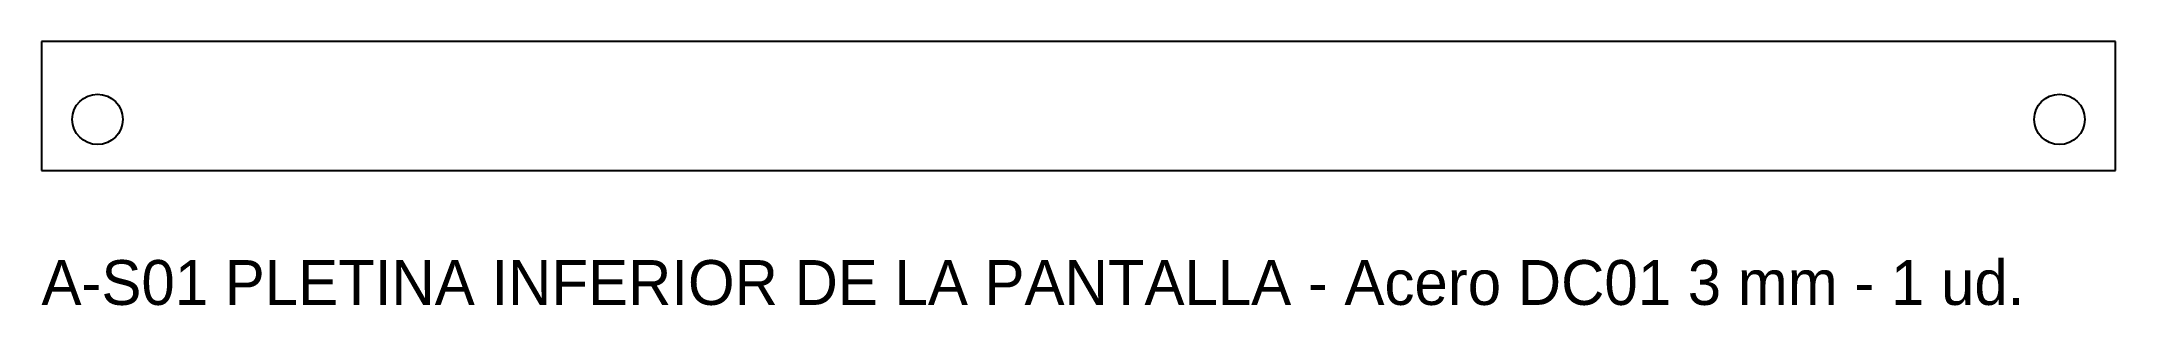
# Model space of a CAD drawing. Header units: millimetres. Extents: x -92 to 92, y -18 to 6.
import ezdxf

# ---------------------------------------------------------------- set-up
doc = ezdxf.new("R2010")
doc.units = ezdxf.units.MM
doc.layers.add('CORTE', color=7, linetype='CONTINUOUS')
doc.layers.add('TEXTO', color=3, linetype='CONTINUOUS')

msp = doc.modelspace()

# ---------------------------------------------------------------- linework, layer by layer
at = {"layer": 'CORTE'}
for p, q in [((92.5, 5.73), (-92.5, 5.73)), ((-92.5, 5.73), (-92.5, -5.77)), ((92.5, -5.77), (92.5, 5.73)), ((-92.5, -5.77), (92.5, -5.77))]:
    msp.add_line(p, q, dxfattribs=at)
for centre in [(-87.5, -1.22), (87.5, -1.22)]:
    msp.add_circle(centre, 2.25, dxfattribs=at)

# ---------------------------------------------------------------- texts
at = {"layer": 'TEXTO'}
msp.add_text('A-S01 PLETINA INFERIOR DE LA PANTALLA - Acero DC01 3 mm - 1 ud.', height=4, dxfattribs=at).set_placement((-92.5, -17.77))

doc.saveas('drawing.dxf')
